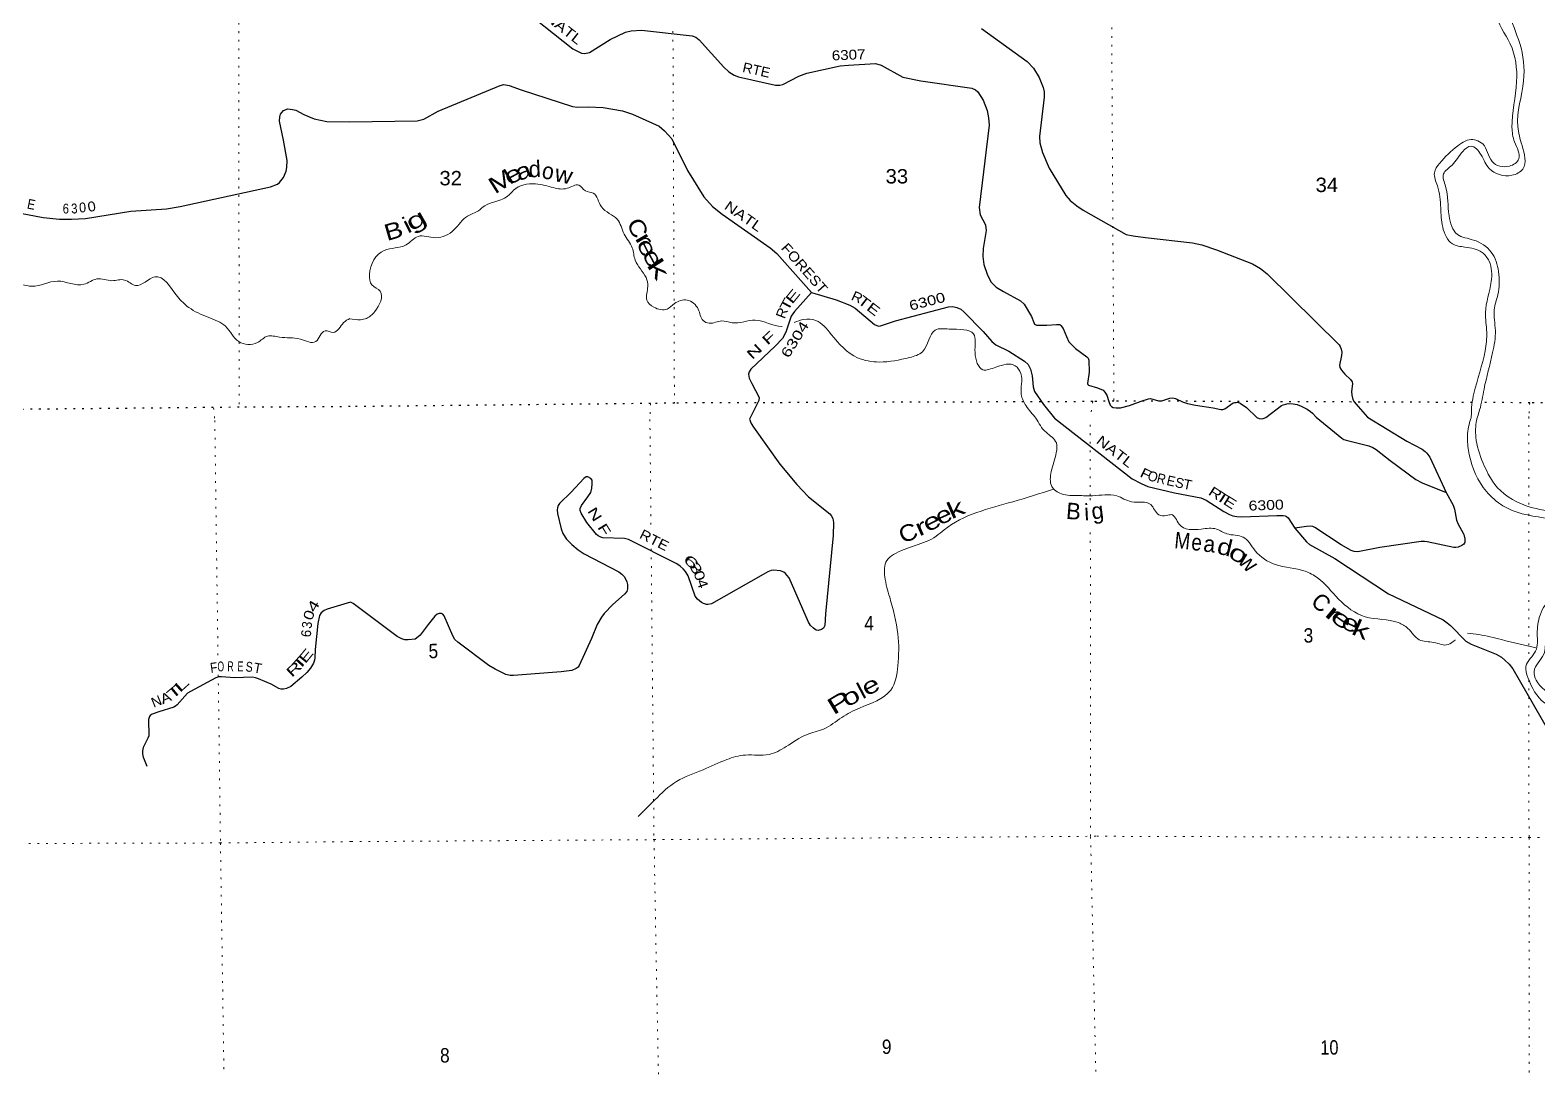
# Model space of a CAD drawing. Header units: feet. Extents: x -3 to 248627, y 0 to 184934.
# Drawn here: x 57887 to 76229, y 129861 to 142488 of the extents above; entities that cross this region are included whole.
import ezdxf
from ezdxf.enums import TextEntityAlignment as Align

# ---------------------------------------------------------------- set-up
doc = ezdxf.new("R2010")
doc.units = ezdxf.units.FT
doc.header["$LTSCALE"] = 70
doc.linetypes.add('DOTTED', pattern=[1.5, 0.3, -1.2])
for name, color, linetype, lineweight in [('29', 7, 'Continuous', 25), ('30', 7, 'Continuous', 35), ('39', 7, 'Continuous', 13), ('6', 7, 'DOTTED', 25), ('7', 7, 'DOTTED', 13)]:
    doc.layers.add(name, color=color, linetype=linetype, lineweight=lineweight)
doc.layers.add('41', color=7, linetype='Continuous')

msp = doc.modelspace()

# ---------------------------------------------------------------- linework, layer by layer
at = {"layer": '29'}
for points in [[(63781.84, 142818.96), (64488.33, 142260), (64594.86, 142209.41), (64630.1, 142203.53), (64690.73, 142215.76), (64943.72, 142372.55), (65129.29, 142462.11), (65199.77, 142479.74), (65322.93, 142487.11), (65940.32, 142418.71), (65985.69, 142404.18), (66027.85, 142371.02), (66327.37, 142036.04), (66386.43, 141982.41), (66450.19, 141941.52), (66503.55, 141918.51), (66955.77, 141818.6), (67005.94, 141817.04), (67045.72, 141825.55), (67236.43, 141928.06), (67337.51, 141965.52), (67742.74, 142053.67), (67844.25, 142060.7), (68171.46, 142083.06), (68239.24, 142062.68), (68503.57, 141915.9), (68722.01, 141871.65), (69343.35, 141781.13), (69387.15, 141762.78), (69416.52, 141739.27), (69481.37, 141636.37), (69528.1, 141510.08), (69545.72, 141421.93), (69552.85, 141330.78), (69434.14, 140331.79), (69446.09, 140241.14), (69510.49, 140120.22), (69517.84, 140052.16), (69481.25, 139833.02), (69475.25, 139732.36), (69490.83, 139638.01), (69528.11, 139520.79), (69575.09, 139423.83), (69639.69, 139359.19), (69727.78, 139306.3), (69933.34, 139194.64), (69980.95, 139155.47), (70070.83, 139002.67), (70097.78, 138930.18), (70106.59, 138911.09), (70130.74, 138898.13), (70255.05, 138900.13), (70373.81, 138906.68), (70414.92, 138908.15), (70426.66, 138896.39), (70456.03, 138859.66), (70495.33, 138761.39), (70523.58, 138695.12), (70550, 138668.67), (70605.27, 138614.62), (70743.39, 138514.09), (70758.49, 138498.24), (70767.3, 138471.8), (70771.03, 138325.1), (70749.68, 138186.78), (70752.62, 138176.49), (70760.64, 138168.29), (70870.84, 138136.12), (70940.55, 138107.44), (70962.95, 138083.84), (70984.6, 138048.67), (71008.81, 137969.24), (71025.71, 137925.26), (71043.33, 137907.63), (71060.95, 137895.88), (71098.85, 137890.83), (71151.98, 137892.94), (71263.34, 137922.98), (71404.04, 137972.17)], [(69461.31, 142506.88), (70017.79, 142108.78), (70091.94, 142027.29), (70163.7, 141913.75), (70212.34, 141789.27), (70224.08, 141736.38), (70221.3, 141672.5), (70168.28, 141194.25), (70171.91, 141117.63), (70201.72, 141001.02), (70283.48, 140810.02), (70485.42, 140475.81), (70541.23, 140415.96), (70620.5, 140352.4), (70697.35, 140299.34), (71219.98, 140003.77), (71304.69, 139983.63), (71456.48, 139963.54), (72027.76, 139899.16), (72141.58, 139874.91), (72318.29, 139816.71), (72759, 139645.79), (72855.15, 139588.42), (72935.16, 139523.14), (73811.38, 138660.6), (73825.64, 138637.11), (73837.38, 138604.79), (73843.26, 138568.06), (73839.15, 138527.91), (73816.83, 138413.32), (73821.23, 138383.67), (73840.32, 138349.88), (73880.74, 138302.74), (73950.44, 138236.75), (73968.74, 138208.24), (73973.93, 138183.86), (73962.46, 138091.64), (73966.59, 138048.69), (73979.8, 137995.8), (73994.25, 137966.99), (74044.25, 137910.69), (74157.6, 137779.19)], [(61777.05, 141371.19), (62595.61, 141385.62), (62674.41, 141404.3), (62852.52, 141502.2), (63605.11, 141815.77), (63649.31, 141827.42), (63713.91, 141815.67), (63859.62, 141761.47), (64484.72, 141558.37), (64544.92, 141551.22), (64675.19, 141556.34), (64856.18, 141545.35), (65092.12, 141508.06), (65214.42, 141467.48), (65538.8, 141319.04), (65604.97, 141264.73), (65692.83, 141164.23), (65884.44, 140780.22), (66082.19, 140458.54), (66189.33, 140340.61), (66304.27, 140247.42), (66888.8, 139841.27), (66970.42, 139770.56), (67390.8, 139294.4)], [(57597.78, 140294.74), (58044.05, 140208.66), (58244.01, 140187.42), (58388.16, 140187.14), (58558.45, 140197.69), (59112.79, 140286.04), (59545.3, 140315.23), (59710.85, 140340.47), (60811.65, 140583.51), (60896.44, 140616.22), (60920.63, 140636.39), (60967.2, 140695.18), (61001.28, 140770.89), (61009.35, 140817.98), (61013.98, 140900.55), (60968.34, 141149.49), (60920.81, 141380.32), (60926.01, 141432.67), (60931.38, 141464.95), (60969.03, 141509.35), (61022.8, 141530.87), (61078.17, 141522.15), (61119.57, 141513.37), (61216.76, 141462.83), (61340.02, 141411.15), (61495.76, 141376.35), (61777.05, 141371.19)], [(67390.8, 139294.4), (67184.77, 139066.82), (67145.54, 139008.94), (67080.93, 138811.92), (67037.94, 138734.79), (66952.22, 138641.05), (66656.21, 138364.55), (66634.72, 138331.47), (66626.84, 138302.84), (66635.65, 138252.89), (66666.47, 138188.72), (66754.3, 138017.83), (66753.11, 137982.56), (66724.01, 137923.34), (66637.99, 137755.61)], [(67390.8, 139294.4), (67691.35, 139205.92), (67860.17, 139141.75), (67923.7, 139103.37), (68159.69, 138908.15), (68206.67, 138887.58), (68233.1, 138890.52), (68414.58, 138952.54), (69058.57, 139121.37), (69114.03, 139124.13), (69161.01, 139112.37), (69210.93, 139091.8), (69246.9, 139061.04), (69482.95, 138821.78), (69584.92, 138699.14), (69633.78, 138658.39), (69793.17, 138582.52), (69983.37, 138461.88), (70027.27, 138420.38), (70056.63, 138361.61), (70079.2, 138280.93), (70088.93, 138150.05), (70106.83, 138089.94), (70216.75, 137935.13), (70347.42, 137766.92)], [(71404.04, 137972.17), (71492.61, 138003.13), (71516.16, 138007.4), (71615.94, 137976.68), (71656.44, 137977.23), (71751.02, 138009), (71788.85, 138013.41), (71821.49, 138006.06), (71905.04, 137967.16), (71965.38, 137944.36), (72063.34, 137924.93), (72279.8, 137892.74), (72373.55, 137873.84), (72397.05, 137873.11), (72420.12, 137878.66), (72523.31, 137953.17), (72538, 137956.85), (72560.66, 137959.06), (72577.64, 137959.79), (72608.46, 137950.24), (72682.81, 137894.72), (72808.54, 137774.76)], [(72918.69, 137775.12), (73112.08, 137920.12), (73132.63, 137930.41), (73164.12, 137938.91), (73192.83, 137943.63), (73251.56, 137940.69), (73300.01, 137931.88), (73348.52, 137914.77), (73423.34, 137877.52), (73464.66, 137848.42), (73487.94, 137827.57), (73534.17, 137777.13)], [(66637.99, 137755.61), (66657, 137703.83), (66685.26, 137655.35), (67007.75, 137205.85), (67212.12, 136958.47), (67355.45, 136807.81), (67614.83, 136602.96), (67633.76, 136581.5), (67653.18, 136544.38), (67661.26, 136497.92), (67655.54, 136337.34), (67564.01, 135385.42), (67553.26, 135245.55), (67537.11, 135213.23), (67515.23, 135194.82), (67474.53, 135184.95), (67448.29, 135188.99), (67415.99, 135213.23), (67379.66, 135243.53), (67354.17, 135285.79), (67121.77, 135824.84), (67094.02, 135857.6), (67075.85, 135877.8), (67054.66, 135893.95), (67016.91, 135908.2), (66931.52, 135916.18), (66902.25, 135914.16), (66862.59, 135897.08), (66805.87, 135865)], [(70347.42, 137766.92), (71293.78, 137029.16), (71402.61, 136970.08), (71483.53, 136936.24), (71810.46, 136856.84), (72127.7, 136797.04), (72196.11, 136770.6), (72407.58, 136632.82), (72476.48, 136595.25), (72518.92, 136580.47), (72568.75, 136571.24), (72626.61, 136566.3), (73053.61, 136581.37), (73132.75, 136580.73), (73156.97, 136577.69), (73173.12, 136568.61), (73190.16, 136552.31), (73273.25, 136428.74)], [(72808.54, 137774.76), (72838.54, 137761.38), (72864.78, 137757.34), (72889, 137762.39), (72918.69, 137775.12)], [(73534.17, 137777.13), (73843.79, 137524.03), (73870.03, 137507.87), (73898.24, 137497.46), (74172.83, 137429.1), (74223.7, 137409.68), (74261.65, 137384.66), (74431.34, 137252.95), (74745.79, 137020.9), (74820.81, 136980.67), (75112.76, 136860.55)], [(74157.6, 137779.19), (74634.79, 137486.18), (74820.81, 137388.7), (74859.16, 137362.44), (74878.45, 137339.72), (74915.68, 137291.74), (75112.76, 136860.55)], [(66805.87, 135865), (66177.56, 135509.67), (66132.14, 135498.05), (66113.97, 135500.07), (66079.66, 135510.17), (66053.42, 135524.31), (66006.99, 135562.69), (65978.39, 135602.37), (65892.42, 135850.08), (65859.63, 135900.02), (65829.35, 135932.34), (65794.38, 135965.55), (65755.06, 135993.29), (65164.21, 136291.89), (65119.24, 136303.15), (64854.35, 136312.09), (64830.38, 136319.1), (64797.83, 136336.33), (64775.62, 136352.49), (64660.7, 136496.12), (64589.91, 136611.04), (64577.8, 136645.38), (64577.27, 136667.75), (64593.95, 136705.98), (64672.52, 136808.62), (64706.99, 136863.53), (64721.12, 136914.03), (64723.14, 136968.57), (64723.14, 137010.99), (64709.04, 137033.18), (64670.65, 137053.41), (64650.47, 137053.41), (64622.8, 137034.56), (64469.6, 136865.24), (64325.47, 136730.22), (64309.32, 136705.98), (64300.5, 136675.78), (64297.21, 136653.46), (64302.25, 136604.98), (64348.68, 136419.15), (64366.88, 136361.84), (64411.26, 136293.91), (64475.85, 136229.27), (64554.58, 136164.63), (64627.28, 136117.38), (65050.16, 135898), (65086.2, 135870.34), (65118.79, 135837.4), (65147.05, 135776.8), (65155.12, 135744.49), (65153.11, 135691.97), (65145.03, 135659.65), (65118.02, 135624.24), (64974.53, 135499.05), (64870.5, 135390.99), (64838.2, 135346.55), (64785.75, 135257.38), (64714.78, 135084.64), (64566.7, 134758.75), (64554.59, 134738.55), (64528.88, 134718.83), (64477.88, 134698.15), (64346.69, 134679.48), (63766.31, 134635.53), (63727.4, 134634.99), (63675.47, 134647.65), (63542.24, 134712.29), (63465.87, 134757.28), (63090.07, 135039.52), (63054.57, 135074.75), (63028.49, 135116.28), (62924.21, 135362.2), (62908.39, 135382.91), (62891.23, 135390.99), (62862.97, 135390.99), (62839.85, 135381.62), (62810.48, 135358.67), (62730.45, 135256.68), (62629.82, 135124.36), (62608.62, 135104.16), (62569.29, 135079.29), (62485.13, 135070.68), (62446.13, 135067.8), (62406.76, 135079.92), (62352.51, 135109.78), (61817.32, 135512.19), (61785.2, 135528.25)], [(75112.76, 136860.55), (75198.06, 136706.96), (75213.43, 136661.51), (75239.43, 136527.01), (75259.86, 136475.68), (75322.77, 136367.4), (75329.01, 136351.45), (75340.61, 136297.92), (75342.62, 136259.54), (75338.09, 136247.42), (75327.72, 136235.26), (75305.79, 136218.13), (75259.86, 136198.94), (75229.58, 136192.88), (75205.69, 136194.33), (74881.88, 136263.58), (74849.58, 136266.61), (74809.21, 136265.6), (74307.39, 136191.9), (74038.09, 136141.38), (73994.92, 136143.61), (73957.35, 136155.52), (73837.93, 136226.59), (73516.28, 136438.31), (73491.48, 136448.41), (73461.78, 136454.47), (73415.27, 136449.86), (73273.25, 136428.74)], [(73273.25, 136428.74), (73413.33, 136262.57), (73451.11, 136229.75), (73761.12, 136057.74), (74413.83, 135627.85), (75075.67, 135311.18), (75128.15, 135276.49), (75166.51, 135244.52), (75354.3, 135053.82), (75418.83, 135016.27), (75722.38, 134894.24), (75785.22, 134858.71), (75829.63, 134822.35), (75880.09, 134771.85), (75926.15, 134717.46), (76608.27, 133530.77)], [(61785.2, 135528.25), (61500.42, 135443.9), (61462.55, 135427.48), (61427.34, 135398.9), (61408.6, 135367.03), (61385.42, 135269.93), (61353.49, 134952.16), (61350.95, 134851.93), (61346.77, 134821.4), (61332.47, 134786.31), (61297.12, 134726.72), (61252.14, 134672.34), (61193.09, 134617.1), (61057.27, 134503.59), (61006.68, 134477.34), (60968.68, 134467.54), (60939.22, 134467.97), (60912.99, 134477.34), (60817.52, 134531.14), (60665.65, 134595.47), (60628.18, 134606.72), (60593.36, 134614.34), (60370.68, 134607.54), (60214.08, 134619.84), (60183.16, 134618.91), (60144.02, 134606.77), (59838.39, 134442.66), (59801.95, 134418.66), (59675.37, 134277.66), (59656.63, 134262.66), (59636.51, 134251.58), (59453.66, 134194.58), (59371.81, 134165.16), (59347.45, 134148.28), (59336.99, 134137.22), (59326.84, 134101.41), (59330.59, 133902.65), (59319.4, 133871.37), (59262.59, 133759.7), (59254.7, 133717.97), (59254.7, 133680.47), (59260.33, 133642.97), (59271.77, 133613.68), (59307.4, 133531.5)]]:
    msp.add_lwpolyline(points, dxfattribs=at)
at = {"layer": '39'}
for points in [[(70969.57, 146027.88), (71328.56, 146055.33), (71499.36, 145893.6), (71664.08, 145721.79), (71958.36, 145696.94), (72315.74, 145839.37), (72481.66, 146004.41), (72697.65, 146074.53), (72943.78, 146116.35), (73028.01, 145989.09), (73041.43, 145795.43), (72925.95, 145638.35), (72797.89, 145348.18), (72803.26, 145156.55), (72972.27, 145059.36), (73155.86, 145091.24), (73492.33, 145021.92), (73682.98, 144773.41), (73827.75, 144660.14), (74132.28, 144683.68), (74465.94, 144957.27), (74690.14, 145069.73), (74879.42, 145000.74), (75067.99, 144734.08), (75306.59, 144360.41), (75520, 144271.19), (75648.62, 144153.93), (75781.24, 144026.56), (76004.34, 143830.42), (76067.99, 143586.22), (75919.72, 143281.98), (75872.96, 143173.16), (75882.06, 142898.82), (75889.46, 142713.24), (76009.06, 142327.72), (76055.83, 141871.77), (75985.3, 141317.24), (76036.89, 141085.17), (76045.95, 140798.73), (75914.63, 140722.37), (75638.69, 140803.66), (75536.47, 140973.31), (75417.88, 141076.44), (75314.82, 141012.12), (75185.19, 140844.99), (75081.98, 140738.31), (75107.65, 140586.98), (75148.72, 140229.87), (75250.73, 140001.73), (75446.07, 139934.74), (75663.29, 139785), (75751.17, 139550.84), (75742.1, 139268.47), (75699.11, 139087.03), (75712.32, 138834.87), (75679.1, 138564.66), (75574.69, 138119.13), (75521.37, 137867.12), (75494.39, 137783.57)], [(71235.51, 145970.82), (71384.27, 145847.46), (71722.11, 145598.62), (72180.05, 145670.24), (72464.94, 145839.05), (72840.51, 145993.54), (72922.83, 145894.52), (72908.2, 145751.35), (72646.77, 145376.75), (72674.14, 145134.64), (72832.74, 144944.7), (72989.86, 144904.01), (73256.26, 144974.03), (73393.23, 144937.42), (73539.61, 144711.2), (73646.09, 144604.06), (73839.46, 144551.2), (74232.77, 144592.69), (74505.79, 144826.07), (74623.04, 144912.55), (74790.4, 144914.2), (74993.29, 144703.99), (75088.86, 144364.92), (75241.49, 144197.17), (75637.96, 143992.59), (75720.18, 143867.35), (75872.94, 143733.89), (75946.71, 143501.77), (75770.32, 143225.82), (75737.22, 142991.92), (75718.01, 142691.43), (75892.1, 142321.93), (75971.11, 141861.87), (75914.69, 141305.3), (75946.32, 141127.73), (75998, 140921.88), (75882.76, 140833.38), (75673.28, 140890.31), (75559.12, 141104.37), (75474.59, 141148.93), (75440.35, 141157.07), (75256.6, 141080.83), (75034.05, 140867.51), (74971.14, 140752.67), (75006.87, 140595.27), (75048.25, 140324.89), (75071.61, 140092.88), (75189.84, 139888.91), (75342.93, 139848.23), (75550.37, 139783.23), (75636.69, 139676.14), (75662.02, 139427.99), (75592.12, 139050.96), (75607.4, 138812.92), (75588.45, 138587.05), (75451.51, 138066.95), (75427.6, 137933.12), (75419.63, 137783.39)], [(44458.39, 144422.4), (44535.78, 144779.48), (44709.49, 144896.28), (44855.1, 145079.72), (45096.84, 144932.06), (45428.91, 144580.46), (46002.86, 144141.75), (46433.67, 143739.55), (46572.47, 143559.76), (46713.35, 143410.22), (47225.18, 143173.4), (47662.31, 142900.35), (47797.23, 142791.19), (48198.06, 142522.23), (48516.38, 142346.22), (49024.2, 142115.45), (49487.08, 141618.37), (49952.37, 141308.95), (50574.74, 140876.23), (50914.89, 140528.65), (51217.48, 140540.33), (51584.38, 140444.97), (51876.63, 140337.6), (52407.24, 140401.44), (52899.3, 140352.31), (53194.04, 140470.96), (53708.42, 140486.39), (53891.26, 140149.12), (54030.3, 140082.33), (54080.83, 140132.71), (54157.3, 140045.83), (54258.26, 140100.17), (54480.35, 140198.75), (54752.15, 139962.26), (54848.64, 139804.71), (54941.21, 139701.66), (55136.78, 139661.03), (55243.59, 139614.47), (55267.57, 139507.48), (55350.21, 139481.13), (55588.29, 139513.08), (55684.81, 139369.67), (55833.92, 139296.81), (56029.26, 139145.18), (56168.8, 139320.55), (56241.67, 139445.57), (56340.43, 139409.11), (56332.12, 139292.07), (56416.43, 139100.24), (56464.57, 138971.02), (56735.14, 139103.83), (57060.15, 139232.53), (57197.38, 139268.66), (57378.7, 139163.47), (57679.71, 139389.07), (57905.58, 139372.61), (58218.36, 139434.73), (58541, 139395.93), (58698.47, 139460.29), (58881.98, 139439.85), (59035.29, 139447.71), (59166.26, 139380.93), (59402.47, 139487.55), (59680.32, 139247.02), (59817.2, 139113.63), (60052.95, 138994.24), (60264.51, 138884.97), (60423.47, 138699.09), (60651.37, 138686.66), (60774.57, 138765.19), (60919.78, 138752.88), (61173.87, 138728.31), (61361.4, 138699.79), (61474.62, 138828.79), (61575.44, 138810.48), (61700.74, 138929.37), (61775.43, 138979.96)], [(61771.72, 138977.45), (61907.41, 138963.69), (61978.03, 138981.36), (62079.38, 139064.32), (62144.78, 139310.26), (62044.25, 139389.14), (62014.45, 139514.26), (62192.64, 139808.81), (62459.3, 139874.34), (62606.86, 139978.9), (62818.51, 139962.31), (63044.67, 140060.65), (63206.56, 140225.69), (63339.86, 140289.94), (63416.7, 140352.3), (63541.88, 140400.44), (63713.55, 140482.76), (63768.2, 140541.14), (64034.61, 140617.2), (64254.22, 140572.35), (64419.52, 140563.92), (64562.81, 140601.93), (64641.2, 140533.18), (64737.88, 140504.73), (64836.08, 140339.12), (65029.1, 140187.42), (65113.13, 140005.7), (65211.34, 139840.09), (65247.1, 139690.76), (65379.41, 139476.66), (65401.2, 139369.71), (65388.52, 139204.34), (65474.9, 139117.42), (65636.12, 139094.88), (65725.07, 139161.25), (65878.46, 139203.27), (66015.16, 139092.04), (66073.15, 138954.75), (66147.63, 138922.32), (66300.96, 138950.22), (66425.89, 138927.76), (66708.28, 138959.42), (67030.6, 138884.08), (67034.02, 138884.18)], [(67181.96, 138930.06), (67299.06, 138968.21), (67444.19, 138955.79), (67633.11, 138785.95), (67952.68, 138502.87), (68218.63, 138449.84), (68585.79, 138505.52), (68743.3, 138575.77), (68897.48, 138839.67), (69066.88, 138851.4), (69365.07, 138792.25), (69382.41, 138564.29), (69478.45, 138356.33), (69635.83, 138388.26), (69871.78, 138403.88), (69940, 138310.95), (69945.14, 138054.77), (70003.12, 137917.49), (70123.56, 137766.22)], [(70123.56, 137766.23), (70245.84, 137595.39), (70372.01, 137465.66), (70371.15, 137348.71), (70308.98, 137116.19), (70316.8, 136936.83), (70432.49, 136847.31), (70636, 136825.32), (70811.61, 136822.66), (71105.51, 136822.08), (71287.51, 136749.39), (71519.48, 136715.52), (71617.39, 136591.53), (71714.17, 136582.46), (71768.45, 136593.11), (71866.28, 136477.19), (72132.75, 136417.48), (72320.08, 136417.42), (72445.52, 136360.26), (72643.32, 136319.98), (72789.98, 136154.17), (73035.36, 135987.37), (73396.73, 135904.45), (73548.6, 135823.37), (73804.94, 135565.96), (74129.35, 135349.58), (74532.9, 135279.2), (74648.42, 135207.82), (74786.75, 135070.15), (74964.32, 135037.73), (75137.81, 135011.31), (75221.88, 135064.61), (75226.21, 135067.28)], [(75419.63, 137783.39), (75405.99, 137739.68), (75372.84, 137525.97), (75394.97, 137324.58), (75602.84, 136875.12), (75803.97, 136701.81), (76296.89, 136555.75), (76926.67, 136421.19), (77119.3, 136292.15), (77281.51, 135979.31), (77251.49, 135755.2), (77113, 135705.37), (76690.15, 135690.87), (76411.13, 135593.19), (76256.22, 135369.79), (76222.24, 135139.58), (76202.11, 134933.72), (76085.11, 134747), (76108.62, 134610.15), (76309.04, 134303.76), (76541.81, 134189.25), (76979.13, 133961.96), (77122.21, 133751.75), (77047.88, 133323.54), (77119.18, 133037.98), (77284.51, 132817.92), (77291.16, 132551.85), (77394.09, 132327.11), (77548.09, 132233.96), (77741.2, 132056.53), (77725.8, 131780.15), (77594.11, 131653.77), (77456.19, 131545.47), (77441.57, 131394.1), (77408.18, 131103.42), (77420.96, 130829.34), (77516.63, 130727.52), (77835.54, 130456.64), (78063.69, 130402.57), (78280.59, 130263.7), (78754.8, 129972.28), (79061.2, 129949.27), (79523.66, 130032.73), (79660.71, 130024.08), (79847.08, 129917.15), (80101.94, 129808.92), (80485.33, 129740.35), (80942.08, 129585.84), (81274.96, 129532.86), (81432.03, 129536.52), (81634.75, 129405.57), (81769.57, 129215.43), (81871.16, 128922.13), (82125.09, 128501.38), (82388.96, 128092.83), (82647.18, 127643.89), (82761.9, 127245.88), (82869.75, 126726.82), (82940.96, 126245.69), (82949.28, 125932.29)], [(75494.39, 137783.57), (75483.91, 137737.82), (75475.46, 137537.12), (75561.12, 137225.51), (75773.96, 136884.97), (76207.18, 136665.7), (76945.81, 136522.2), (77233.7, 136333.67), (77413.92, 136033.12), (77404.52, 135760.83), (77233.02, 135585.65), (77069.99, 135573.86), (76639.18, 135549.2), (76479.05, 135446.71), (76342.22, 135227.53), (76321.44, 135088.2), (76301.2, 134894.43), (76184.42, 134685.54), (76209.64, 134578.94), (76445.3, 134375.75), (77008.27, 134071.14), (77177.63, 133851.12), (77198.6, 133563.02), (77140.84, 133292.25), (77156.81, 133102.89), (77338.11, 132897.11), (77426.31, 132736.74), (77402.35, 132510.67), (77449.83, 132394.23), (77688.88, 132255.59), (77868.66, 131999.39), (77848.66, 131781.43), (77681.11, 131614.35), (77537.25, 131495.91), (77570.41, 131401.49), (77551.5, 131276.29), (77470.8, 131085.92), (77529.46, 130856.69), (77682.4, 130666.75), (77976.03, 130508.52), (78214.25, 130454.55), (78404.94, 130317.43), (78862.84, 130045.99), (79096.55, 130040.36), (79605.32, 130126.33), (79744.86, 130069.32), (80036.4, 129919.13), (80472.29, 129836.99), (80892.47, 129714.36), (81221.52, 129641.18), (81588.79, 129572.43), (81814.16, 129391.31), (81912.97, 129176.61), (81975.68, 128945.4), (82139.79, 128644.68), (82431.79, 128242.47), (82609.94, 127947.95), (82766.99, 127546.35), (82899.27, 127001.34), (83030.83, 126528.9), (83052.03, 126012.97), (83048.87, 125951.11)], [(70336.81, 136903.47), (69843.27, 136750.43), (69004.69, 136406.97), (68910.77, 136331.39), (68389.28, 136106.17), (68309.42, 136034.77), (68285.2, 135834.91), (68344.04, 135587.54), (68443.12, 135140.97), (68442.93, 134751.84), (68357.2, 134458.59), (67974.64, 134238.86), (67762.24, 134125.75), (67540.05, 133984.31), (67333.26, 133915.61), (67082.92, 133769.85), (66876.38, 133674.94), (66588.41, 133667.9), (66361.34, 133613.11), (66072.51, 133489.12), (65751.63, 133346.65), (65485.95, 133122.09), (65282.51, 132918.34)], [(75372.99, 135151.5), (75513.27, 135134.19), (75785.8, 135072.52), (76206.9, 134973.29)]]:
    msp.add_spline(points, degree=3, dxfattribs=at)
at = {"layer": '6'}
for points in [[(75430.91, 137957.46), (71071.93, 137975.66), (70813.82, 137968.16), (65724.79, 137951.03), (65434.44, 137945.61), (61778.66, 137907.08)], [(86996.14, 137977.21), (81705.41, 137940.35), (81447.3, 137930.83), (76392.69, 137953.96), (76130.58, 137954.54), (75545.69, 137956.98)], [(61778.66, 137907.08), (60429.87, 137899.94), (54614.6, 137841.51)]]:
    msp.add_lwpolyline(points, dxfattribs=at)
at = {"layer": '7'}
for p, q in [((65706.92, 142475.92), (65724.79, 137951.03)), ((65434.44, 137945.61), (65426.56, 137752.03)), ((70813.82, 137968.16), (70783.55, 137768.28)), ((76130.58, 137954.54), (76120.13, 137785.75)), ((60117.21, 137892.31), (60132.92, 137737.24)), ((70784.34, 136826.69), (70783.55, 137768.28)), ((76120.13, 137785.75), (76120.48, 136694.92)), ((60132.92, 137737.24), (60171.59, 134860.35)), ((65426.56, 137752.03), (65439.46, 136434.59)), ((70784.39, 136770.59), (70784.34, 136826.69)), ((76120.52, 136601.2), (76121.09, 134812.22))]:
    msp.add_line(p, q, dxfattribs=at)
for points in [[(60388.48, 153824.22), (60415.76, 148530.91), (60422.8, 143209.37), (60429.87, 137899.94)], [(70978.61, 145903.91), (71040.34, 143254.3), (71071.93, 137975.66)], [(70875.05, 124001.38), (70902.04, 127508.79), (70787.82, 132681.49), (70784.67, 136439.31)], [(65441.99, 136176.19), (65476.63, 132638.1), (65575.73, 127290.12), (65563.5, 121997.42), (65622.29, 116651.04), (65597.96, 115449.27)], [(60174.52, 134642.73), (60202, 132597.95), (60281, 127324.95), (60259, 121943.95), (60243.91, 118274.34)], [(76121.17, 134581.22), (76121.79, 132662.62), (76125.91, 127345.91), (76150.64, 124224.98)], [(61793.22, 132613.99), (65476.63, 132638.1), (70862.15, 132679.48), (76121.79, 132662.62), (77288.82, 132669.49)], [(61793.22, 132613.99), (60202, 132597.95), (54640, 132582.95)]]:
    msp.add_lwpolyline(points, dxfattribs=at)

# ---------------------------------------------------------------- texts
at = {"layer": '30'}
for s, rotation, width, p in [('NATL', 321.65, 1.25, (64343.85, 142463.58)), ('6307', 2.409, 1.15, (67846.85, 142128.4)), ('RTE', 347.542, 1.05, (66709.73, 141944.65)), ('E', 349.082, 0.9, (57889.52, 140309.76)), ('6', 359.889, 0.85, (58320.24, 140257.32)), ('3', 3.545, 0.85, (58427.74, 140258.39)), ('0', 3.545, 0.95, (58528, 140270.82)), ('0', 9.056, 1.1, (58644.13, 140283.65)), ('NATL', 325.207, 1.25, (66531.89, 140174.49)), ('FOREST', 311.44, 1.15, (67261.48, 139551.41)), ('T', 61.844, 1.5, (67138.73, 139120.74)), ('E', 50.871, 1.6, (67210.51, 139212.54)), ('R', 335.188, 1.1, (67923.36, 139185.2)), ('TE', 322.401, 1.4, (68057.31, 139088.09)), ('6300', 14.69, 1.25, (68814.76, 139129.82)), ('R', 68.844, 1.05, (67087.91, 139024.96)), ('6304', 58.048, 1.35, (67241.1, 138693.5)), ('N F', 43.048, 1.6, (66821.47, 138612.64)), ('F', 334.349, 1.3, (71435.55, 137033.27)), ('O', 341.349, 0.95, (71527, 137000.13)), ('R', 346.349, 0.9, (71635.96, 136971.5)), ('E', 347.325, 0.95, (71754.77, 136944.05)), ('T', 348.325, 1.05, (71955.65, 136900.69)), ('R', 326.914, 1.3, (72273.65, 136802.6)), ('T', 326.914, 1.6, (72361.87, 136746.51)), ('E', 327.799, 1.4, (72452.4, 136690.85)), ('6', 316.479, 2.1, (65887.63, 135973.53)), ('3', 303.288, 1.65, (65936.17, 135907.86)), ('0', 289.14, 1.35, (65974.29, 135831.51)), ('4', 289.14, 1.2, (66009.5, 135734.01)), ('0', 71.573, 1.3, (61334.8, 135352.28)), ('4', 60.066, 1.5, (61382.9, 135452.18)), ('3', 82.262, 0.95, (61313.71, 135242.48)), ('T', 48.404, 1.9, (61212.29, 134752.97)), ('E', 50.828, 1.6, (61287.32, 134838.11)), ('F', 8.232, 0.9, (60128.97, 134673.72)), ('O', 0.509, 0.65, (60206.11, 134686.08)), ('R', 359.749, 0.65, (60324.31, 134687.55)), ('E', 358.749, 0.7, (60444.74, 134686.76)), ('S', 355.656, 0.8, (60547.9, 134681.34)), ('R', 43.091, 1.6, (61136.65, 134669.59)), ('T', 40.085, 1.85, (59679.97, 134392.7)), ('L', 42.085, 1.95, (59769.54, 134477.7)), ('N', 22.314, 1.05, (59445.54, 134265.08)), ('A', 23.314, 1.2, (59558.8, 134309.7))]:
    msp.add_text(s, height=120, rotation=rotation, dxfattribs=dict(at, width=width)).set_placement(p, align=Align.CENTER)
for s, rotation, width, p in [('NATL', 322.061, 1.25, (70846.79, 137471.58)), ('N F', 301.633, 1.45, (64661.85, 136637.48)), ('6300', 2.021, 1.2, (72712.04, 136641.83)), ('RTE', 333.189, 1.15, (65288.38, 136313.06))]:
    msp.add_text(s, height=120, rotation=rotation, dxfattribs=dict(at, width=width)).set_placement(p)
for s, rotation, p in [('S', 346.325, (71857.75, 136920.65)), ('6', 84.262, (61304.26, 135141.92)), ('T', 350.043, (60645.11, 134667.19))]:
    msp.add_text(s, height=120, rotation=rotation, dxfattribs=at).set_placement(p, align=Align.CENTER)
at = {"layer": '41'}
for s, rotation, p in [('d', 2.63, (64030.01, 140698.63)), ('B', 355.534, (70573.1, 136535.45)), ('i', 2.81, (70744.35, 136523.15)), ('g', 7.573, (70884.43, 136542.06)), ('w', 315.654, (72639.9, 135943.44)), ('C', 318.043, (73526.44, 135449.36))]:
    msp.add_text(s, height=200, rotation=rotation, dxfattribs=at).set_placement(p, align=Align.CENTER)
for s, rotation, width, p in [('M', 32.337, 1.35, (63668.29, 140567.44)), ('e', 27.363, 1.4, (63804.52, 140644.41)), ('a', 19.041, 1.25, (63918.01, 140681.76)), ('o', 349.18, 0.95, (64170.86, 140676.2)), ('w', 347.618, 1.1, (64358.36, 140633.08)), ('B', 16.332, 1.25, (62335.22, 139952.11)), ('i', 26.892, 1.2, (62514.4, 140027.92)), ('g', 29.874, 1.6, (62628.2, 140095.13)), ('C', 294.23, 1.2, (65187.18, 140039.79)), ('r', 300.21, 1.65, (65275.07, 139894.35)), ('e', 296.511, 1.4, (65304.97, 139800.14)), ('e', 298.392, 1.45, (65376.51, 139669.7)), ('k', 303.357, 1.8, (65446.17, 139528.96)), ('e', 24.263, 1.3, (69038.78, 136499.16)), ('k', 24.263, 1.5, (69187.12, 136574.83)), ('C', 21.813, 1.15, (68604.82, 136279.85)), ('r', 23.944, 1.45, (68762.88, 136350.77)), ('e', 26.52, 1.4, (68896.72, 136421.86)), ('M', 354.631, 0.85, (71896.14, 136177.56)), ('e', 355.154, 0.85, (72070.81, 136157.19)), ('a', 354.358, 0.95, (72224.88, 136137.17)), ('d', 346.415, 1.2, (72399.61, 136101.17)), ('o', 330.891, 1.45, (72541.42, 136029.84)), ('r', 320.25, 2.05, (73688.76, 135313.8)), ('e', 324.741, 1.65, (73787.88, 135245.06)), ('e', 335.013, 1.35, (73911.3, 135183.36)), ('k', 335.693, 1.5, (74038.56, 135104.89)), ('o', 27.99, 1.4, (67915.21, 134293.46)), ('l', 27.812, 1.15, (68044.38, 134361.25)), ('e', 27.839, 1.4, (68155.79, 134426.3)), ('P', 31.146, 1.6, (67780.68, 134222.25))]:
    msp.add_text(s, height=200, rotation=rotation, dxfattribs=dict(at, width=width)).set_placement(p, align=Align.CENTER)
at = {"layer": '7', "width": 1.05}
for s, p in [('32', (62866.1, 140599.94)), ('33', (68294.47, 140622.57)), ('34', (73525.32, 140518.43))]:
    msp.add_text(s, height=175, dxfattribs=at).set_placement(p)
at = {"layer": '7'}
for s, width, p in [('4', 0.9, (68035.49, 135183.09)), ('3', 0.9, (73380.56, 135035.77)), ('5', 0.9, (62734.07, 134845.44)), ('8', 0.9, (62874.05, 129925.85)), ('9', 0.9, (68249.83, 130029.86)), ('10', 0.85, (73583.69, 130021.07))]:
    msp.add_text(s, height=175, rotation=0.599, dxfattribs=dict(at, width=width)).set_placement(p)

doc.saveas('drawing.dxf')
